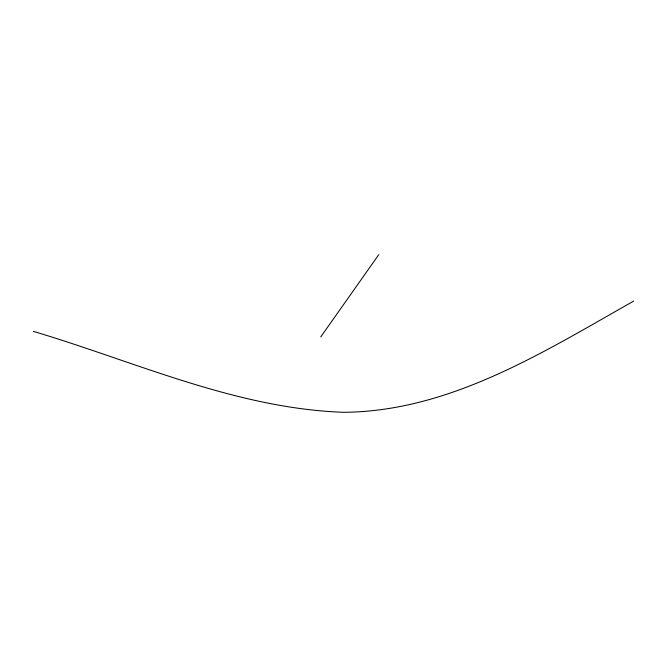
<?xml version="1.0" encoding="UTF-8"?>
<svg xmlns="http://www.w3.org/2000/svg" width="667" height="667" viewBox="0 0 667 667"><rect width="100%" height="100%" fill="white"/><g stroke="black" fill="none" stroke-linecap="round" stroke-linejoin="round"><path stroke-width="1" d="M320.752 336.902L378.748 254.694M633.65 301.1C543.922 351.776 450.375 411.414 343.78 412.306C235.701 408.487 135.559 361.764 33.35 331.374"/></g></svg>
